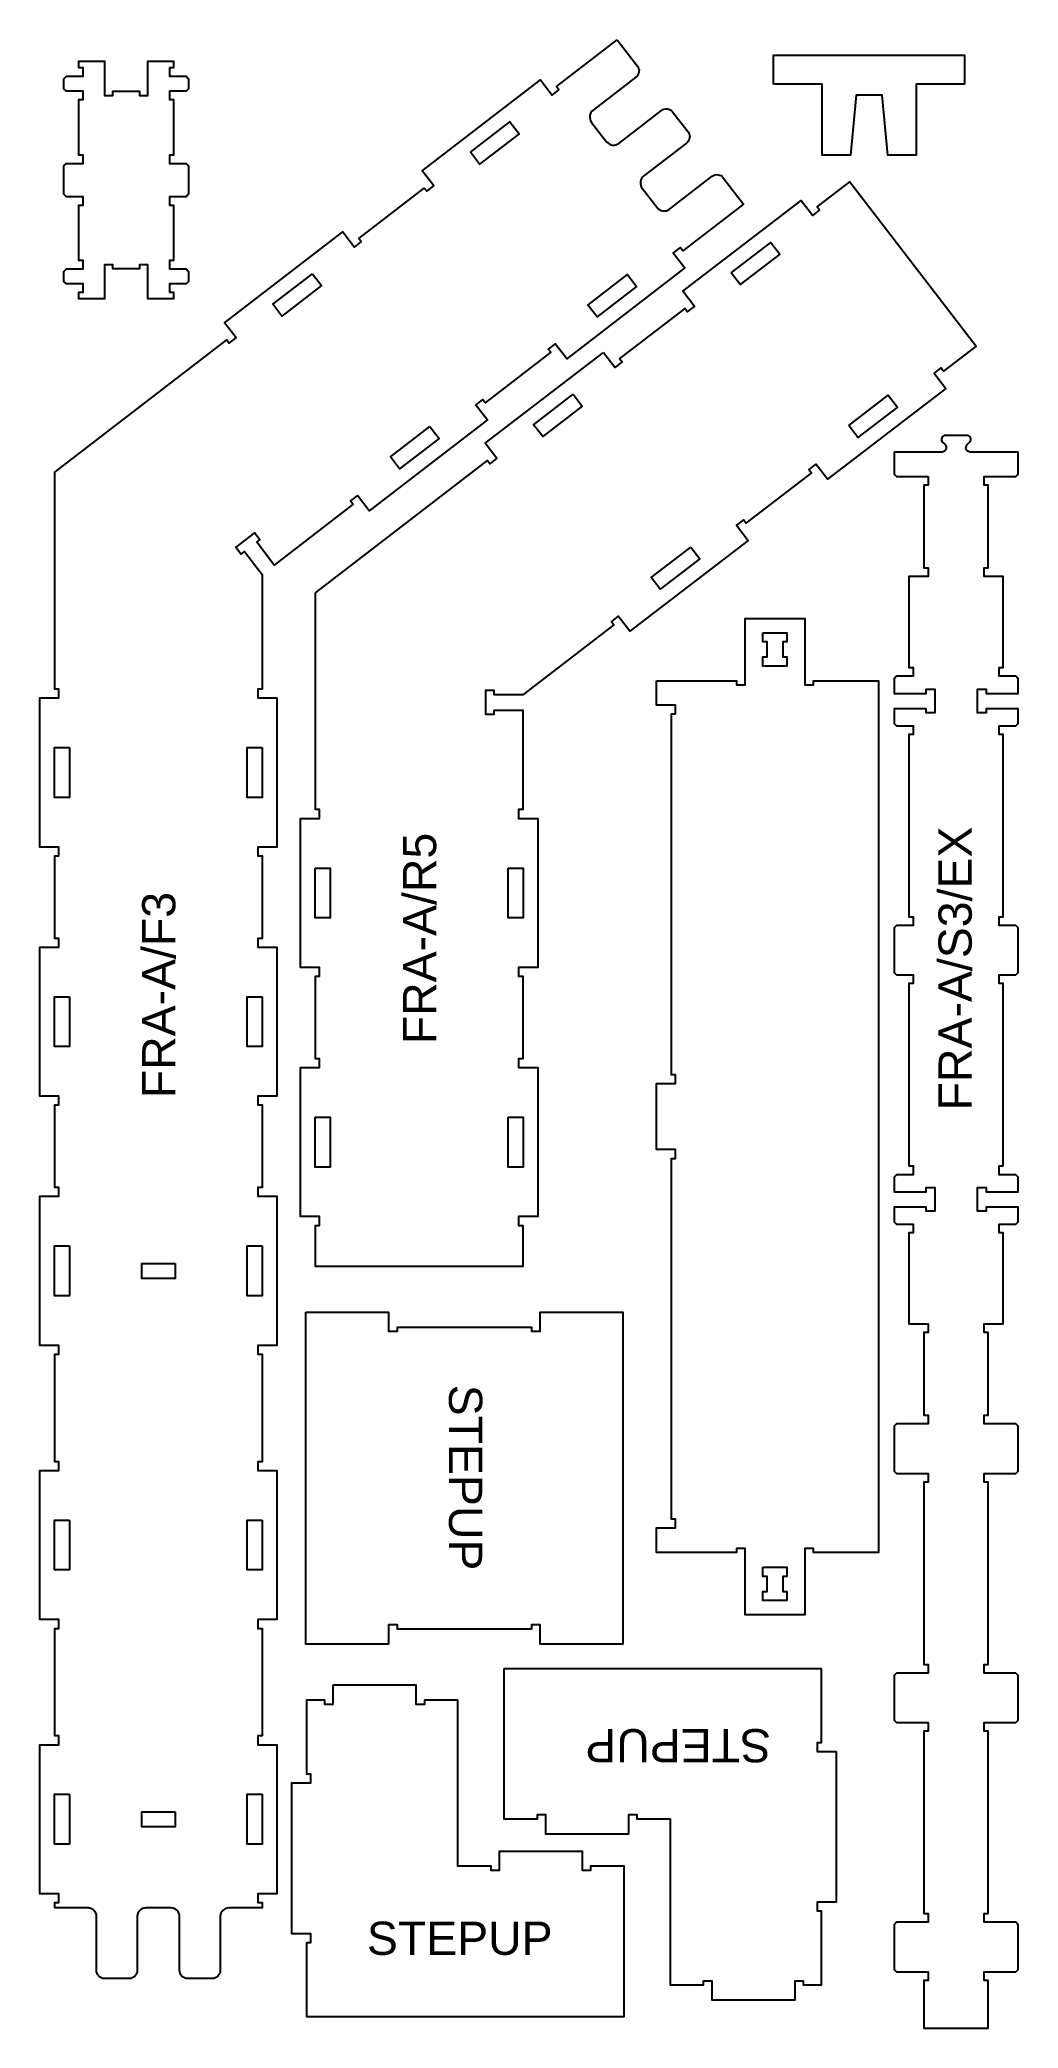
# Model space of a CAD drawing. Header units: millimetres. Extents: x 111 to 1289, y 103 to 2497.
import ezdxf

# ---------------------------------------------------------------- set-up
doc = ezdxf.new("R2010")
doc.units = ezdxf.units.MM
for name, color, linetype, true_color in [('1_ANYTOOL_1MMDEEP_INSIDE', 2, 'Continuous', 0xffff00), ('3_ANYTOOL_CUTTHROUGH_INSID', 4, 'Continuous', 0x00ffff), ('6_ANYTOOL_CUTTHROUGH_OUTSI', 5, 'Continuous', 0x0000ff)]:
    doc.layers.add(name, color=color, linetype=linetype, true_color=true_color)
doc.styles.add('textstyle11', font='standard')
doc.styles.add('textstyle12', font='standard')
doc.styles.add('textstyle13', font='standard')
doc.styles.add('textstyle14', font='standard')
doc.styles.add('textstyle15', font='standard')
doc.styles.add('textstyle16', font='standard')

msp = doc.modelspace()

# ---------------------------------------------------------------- linework, layer by layer
at = {"layer": '3_ANYTOOL_CUTTHROUGH_INSID'}
for points in [[(629.6, 2361.5), (677.1, 2398), (688.1, 2383.8), (640.5, 2347.2)], [(943.3, 2216.4), (990.9, 2253), (1001.9, 2238.7), (954.3, 2202.2)], [(439.3, 2215.1), (450.3, 2200.9), (402.7, 2164.3), (391.8, 2178.5)], [(771, 2177.6), (818.6, 2214.2), (829.5, 2199.9), (782, 2163.3)], [(753.1, 2070.1), (764.1, 2055.8), (716.5, 2019.2), (705.6, 2033.5)], [(1084.8, 2032.5), (1132.4, 2069.1), (1143.3, 2054.8), (1095.8, 2018.3)], [(580.8, 2031.2), (591.8, 2017), (544.2, 1980.4), (533.2, 1994.7)], [(894.6, 1886.2), (905.5, 1871.9), (858, 1835.4), (847, 1849.6)], [(981.5, 1783), (1010.5, 1783), (1010.5, 1772), (1005.5, 1772), (1005.5, 1754), (1010.5, 1754), (1010.5, 1743), (981.5, 1743), (981.5, 1754), (986.5, 1754), (986.5, 1772), (981.5, 1772)], [(147, 1644.8), (147, 1584.8), (129, 1584.8), (129, 1644.8)], [(379, 1644.8), (379, 1584.8), (361, 1584.8), (361, 1644.8)], [(442.8, 1499.8), (460.8, 1499.8), (460.8, 1439.8), (442.8, 1439.8)], [(674.8, 1499.8), (692.8, 1499.8), (692.8, 1439.8), (674.8, 1439.8)], [(147, 1344.8), (147, 1284.8), (129, 1284.8), (129, 1344.8)], [(379, 1344.8), (379, 1284.8), (361, 1284.8), (361, 1344.8)], [(442.8, 1199.8), (460.8, 1199.8), (460.8, 1139.8), (442.8, 1139.8)], [(674.8, 1199.8), (692.8, 1199.8), (692.8, 1139.8), (674.8, 1139.8)], [(147, 1044.8), (147, 984.8), (129, 984.8), (129, 1044.8)], [(379, 1044.8), (379, 984.8), (361, 984.8), (361, 1044.8)], [(274, 1023.8), (274, 1005.8), (234, 1005.8), (234, 1023.8)], [(147, 714.8), (147, 654.8), (129, 654.8), (129, 714.8)], [(379, 714.8), (379, 654.8), (361, 654.8), (361, 714.8)], [(981.5, 658), (1010.5, 658), (1010.5, 647), (1005.5, 647), (1005.5, 629), (1010.5, 629), (1010.5, 618), (981.5, 618), (981.5, 629), (986.5, 629), (986.5, 647), (981.5, 647)], [(147, 384.7), (147, 324.7), (129, 324.7), (129, 384.7)], [(379, 384.7), (379, 324.7), (361, 324.7), (361, 384.7)], [(274, 363.7), (274, 345.7), (234, 345.7), (234, 363.7)]]:
    msp.add_lwpolyline(points, close=True, dxfattribs=at)
at = {"layer": '6_ANYTOOL_CUTTHROUGH_OUTSI'}
for points in [[(806.1, 2496.9), (830.5, 2465.2, -0.414214), (828.7, 2451.9), (777.2, 2412.3, 0.414214), (775.3, 2397.5), (793.3, 2374.2, 0.414214), (808, 2372.2), (859.5, 2411.9, -0.414214), (872.8, 2410.1), (891.4, 2386, -0.414214), (889.7, 2372.6), (838.2, 2333, 0.414214), (836.2, 2318.3), (854.2, 2294.9, 0.414214), (869, 2293), (920.5, 2332.6, -0.414214), (933.8, 2330.9), (958.2, 2299.2), (885.1, 2242.9), (882, 2246.9), (873.7, 2240.5), (887.7, 2222.2), (745.4, 2112.8), (731.4, 2131), (723.1, 2124.6), (726.2, 2120.7), (647.3, 2060), (644.2, 2064), (635.9, 2057.6), (649.9, 2039.3), (507.7, 1929.9), (493.6, 1948.1), (485.3, 1941.7), (488.4, 1937.8), (393.3, 1864.6), (372.3, 1892), (376.2, 1895), (369.8, 1903.3), (347.2, 1886), (353.6, 1877.6), (357.6, 1880.7), (378.7, 1853.2), (378.7, 1715.1), (373.7, 1715.1), (373.7, 1704.6), (396.7, 1704.6), (396.7, 1525.1), (373.7, 1525.1), (373.7, 1514.6), (378.7, 1514.6), (378.7, 1415.1), (373.7, 1415.1), (373.7, 1404.6), (396.7, 1404.6), (396.7, 1225.1), (373.7, 1225.1), (373.7, 1214.6), (378.7, 1214.6), (378.7, 1115.1), (373.7, 1115.1), (373.7, 1104.6), (396.7, 1104.6), (396.7, 925.1), (373.7, 925.1), (373.7, 914.6), (378.7, 914.6), (378.7, 785), (373.7, 785), (373.7, 774.5), (396.7, 774.5), (396.7, 595), (373.7, 595), (373.7, 584.5), (378.7, 584.5), (378.7, 454.9), (373.7, 454.9), (373.7, 444.4), (396.7, 444.4), (396.7, 264.9), (373.7, 264.9), (373.7, 254.4), (378.7, 254.4), (378.7, 247.9), (338.7, 247.9, 0.414214), (328.5, 237.7), (328.5, 172.7, -0.414214), (318.7, 162.9), (289.2, 162.9, -0.414214), (279.5, 172.7), (279.5, 237.7, 0.414214), (269.2, 247.9), (238.7, 247.9, 0.414214), (228.5, 237.7), (228.5, 172.7, -0.414214), (218.7, 162.9), (189.2, 162.9, -0.414214), (179.5, 172.7), (179.5, 237.7), (179.5, 237.9), (179.5, 238.1), (179.5, 238.4), (179.4, 238.6), (179.4, 238.8), (179.4, 239.1), (179.3, 239.3), (179.3, 239.5), (179.3, 239.8), (179.2, 240), (179.1, 240.2), (179.1, 240.5), (179, 240.7), (178.9, 241), (178.8, 241.2), (178.8, 241.4), (178.7, 241.7), (178.6, 241.9), (178.4, 242.1), (178.3, 242.4), (178.2, 242.6), (178.1, 242.8), (177.9, 243.1), (177.8, 243.3), (177.7, 243.5), (177.5, 243.7), (177.3, 243.9), (177.2, 244.1), (177, 244.3), (176.8, 244.5), (176.7, 244.7), (176.5, 244.9), (176.3, 245.1), (176.1, 245.3), (175.9, 245.5), (175.7, 245.6), (175.5, 245.8), (175.3, 245.9), (175.1, 246.1), (174.8, 246.2), (174.6, 246.4), (174.4, 246.5), (174.2, 246.6), (173.9, 246.8), (173.7, 246.9), (173.5, 247), (173.2, 247.1), (173, 247.2), (172.8, 247.3), (172.5, 247.4), (172.3, 247.4), (172, 247.5), (171.8, 247.6), (171.6, 247.6), (171.3, 247.7), (171.1, 247.7), (170.9, 247.8), (170.6, 247.8), (170.4, 247.9), (170.1, 247.9), (169.9, 247.9), (169.7, 247.9), (169.5, 247.9), (169.2, 247.9), (129.2, 247.9), (129.2, 254.4), (134.2, 254.4), (134.2, 264.9), (111.2, 264.9), (111.2, 444.4), (134.2, 444.4), (134.2, 454.9), (129.2, 454.9), (129.2, 584.5), (134.2, 584.5), (134.2, 595), (111.2, 595), (111.2, 774.5), (134.2, 774.5), (134.2, 785), (129.2, 785), (129.2, 914.6), (134.2, 914.6), (134.2, 925.1), (111.2, 925.1), (111.2, 1104.6), (134.2, 1104.6), (134.2, 1115.1), (129.2, 1115.1), (129.2, 1214.6), (134.2, 1214.6), (134.2, 1225.1), (111.2, 1225.1), (111.2, 1404.6), (134.2, 1404.6), (134.2, 1415.1), (129.2, 1415.1), (129.2, 1514.6), (134.2, 1514.6), (134.2, 1525.1), (111.2, 1525.1), (111.2, 1704.6), (134.2, 1704.6), (134.2, 1715.1), (129.2, 1715.1), (129.2, 1976.3), (336.2, 2135.5), (339.3, 2131.6), (347.6, 2138), (333.6, 2156.2), (475.9, 2265.6), (489.9, 2247.4), (498.2, 2253.8), (495.2, 2257.8), (574, 2318.4), (577.1, 2314.5), (585.4, 2320.9), (571.4, 2339.1), (713.7, 2448.5), (727.7, 2430.3), (736, 2436.7), (732.9, 2440.7)], [(1180.3, 1971.1), (1180.3, 1960.6), (1175.3, 1960.6), (1175.3, 1861.1), (1180.3, 1861.1), (1180.3, 1850.6), (1157.3, 1850.6), (1157.3, 1741.1), (1162.3, 1741.1), (1162.3, 1730.6), (1142.1, 1730.6), (1139.3, 1727.7), (1139.3, 1710.1), (1177.8, 1710.1), (1177.8, 1715.1), (1188.3, 1715.1), (1188.3, 1686.6), (1177.8, 1686.6), (1177.8, 1691.6), (1139.3, 1691.6), (1139.3, 1673.9), (1142.1, 1671.1), (1162.3, 1671.1), (1162.3, 1660.6), (1157.3, 1660.6), (1157.3, 1441.1), (1162.3, 1441.1), (1162.3, 1430.6), (1142.1, 1430.6), (1139.3, 1427.7), (1139.3, 1373.9), (1142.1, 1371.1), (1162.3, 1371.1), (1162.3, 1360.6), (1157.3, 1360.6), (1157.3, 1141.1), (1162.3, 1141.1), (1162.3, 1130.6), (1142.1, 1130.6), (1139.3, 1127.7), (1139.3, 1110.1), (1177.8, 1110.1), (1177.8, 1115.1), (1188.3, 1115.1), (1188.3, 1086.6), (1177.8, 1086.6), (1177.8, 1091.6), (1139.3, 1091.6), (1139.3, 1073.9), (1142.1, 1071.1), (1162.3, 1071.1), (1162.3, 1060.6), (1157.3, 1060.6), (1157.3, 951.1), (1180.3, 951.1), (1180.3, 940.6), (1175.3, 940.6), (1175.3, 841.1), (1180.3, 841.1), (1180.3, 830.6), (1142.1, 830.6), (1139.3, 827.7), (1139.3, 773.9), (1142.1, 771.1), (1180.3, 771.1), (1180.3, 760.6), (1175.3, 760.6), (1175.3, 541.1), (1180.3, 541.1), (1180.3, 530.6), (1142.1, 530.6), (1139.3, 527.7), (1139.3, 473.9), (1142.1, 471.1), (1180.3, 471.1), (1180.3, 460.6), (1175.3, 460.6), (1175.3, 241.1), (1180.3, 241.1), (1180.3, 230.6), (1142.1, 230.6), (1139.3, 227.7), (1139.3, 173.9), (1142.1, 171.1), (1180.3, 171.1), (1180.3, 160.6), (1175.3, 160.6), (1175.3, 103.1), (1252.8, 103.1), (1252.8, 160.6), (1247.8, 160.6), (1247.8, 171.1), (1285.9, 171.1), (1288.8, 173.9), (1288.8, 227.7), (1285.9, 230.6), (1247.8, 230.6), (1247.8, 241.1), (1252.8, 241.1), (1252.8, 460.6), (1247.8, 460.6), (1247.8, 471.1), (1285.9, 471.1), (1288.8, 473.9), (1288.8, 527.7), (1285.9, 530.6), (1247.8, 530.6), (1247.8, 541.1), (1252.8, 541.1), (1252.8, 760.6), (1247.8, 760.6), (1247.8, 771.1), (1285.9, 771.1), (1288.8, 773.9), (1288.8, 827.7), (1285.9, 830.6), (1247.8, 830.6), (1247.8, 841.1), (1252.8, 841.1), (1252.8, 940.6), (1247.8, 940.6), (1247.8, 951.1), (1270.8, 951.1), (1270.8, 1060.6), (1265.8, 1060.6), (1265.8, 1071.1), (1285.9, 1071.1), (1288.8, 1073.9), (1288.8, 1091.6), (1250.3, 1091.6), (1250.3, 1086.6), (1239.8, 1086.6), (1239.8, 1115.1), (1250.3, 1115.1), (1250.3, 1110.1), (1288.8, 1110.1), (1288.8, 1127.7), (1285.9, 1130.6), (1265.8, 1130.6), (1265.8, 1141.1), (1270.8, 1141.1), (1270.8, 1360.6), (1265.8, 1360.6), (1265.8, 1371.1), (1285.9, 1371.1), (1288.8, 1373.9), (1288.8, 1427.7), (1285.9, 1430.6), (1265.8, 1430.6), (1265.8, 1441.1), (1270.8, 1441.1), (1270.8, 1660.6), (1265.8, 1660.6), (1265.8, 1671.1), (1285.9, 1671.1), (1288.8, 1673.9), (1288.8, 1691.6), (1250.3, 1691.6), (1250.3, 1686.6), (1239.8, 1686.6), (1239.8, 1715.1), (1250.3, 1715.1), (1250.3, 1710.1), (1288.8, 1710.1), (1288.8, 1727.7), (1285.9, 1730.6), (1265.8, 1730.6), (1265.8, 1741.1), (1270.8, 1741.1), (1270.8, 1850.6), (1247.8, 1850.6), (1247.8, 1861.1), (1252.8, 1861.1), (1252.8, 1960.6), (1247.8, 1960.6), (1247.8, 1971.1), (1285.9, 1971.1), (1288.8, 1973.9), (1288.8, 2000.6), (1231.1, 2000.6, -0.668179), (1227.4, 2009.5), (1230.3, 2012.5, 0.668179), (1227, 2020.6), (1201.1, 2020.6, 0.668179), (1197.7, 2012.5), (1200.7, 2009.5, -0.668179), (1197, 2000.6), (1139.3, 2000.6), (1139.3, 1973.9), (1142.1, 1971.1)]]:
    msp.add_lwpolyline(points, format="xyb", close=True, dxfattribs=at)
for points in [[(290.3, 2438), (287.3, 2435), (267.3, 2435), (267.3, 2425), (272.3, 2425), (272.3, 2358), (267.3, 2358), (267.3, 2348), (287.3, 2348), (290.3, 2345), (290.3, 2311), (287.3, 2308), (267.3, 2308), (267.3, 2298), (272.3, 2298), (272.3, 2231), (267.3, 2231), (267.3, 2221), (287.3, 2221), (290.3, 2218), (290.3, 2206), (287.3, 2203), (267.3, 2203), (267.3, 2193), (272.3, 2193), (272.3, 2185), (241.3, 2185), (241.3, 2226), (231.3, 2226), (231.3, 2221), (199.3, 2221), (199.3, 2226), (189.3, 2226), (189.3, 2185), (158.3, 2185), (158.3, 2193), (163.3, 2193), (163.3, 2203), (143.3, 2203), (140.3, 2206), (140.3, 2218), (143.3, 2221), (163.3, 2221), (163.3, 2231), (158.3, 2231), (158.3, 2298), (163.3, 2298), (163.3, 2308), (143.3, 2308), (140.3, 2311), (140.3, 2345), (143.3, 2348), (163.3, 2348), (163.3, 2358), (158.3, 2358), (158.3, 2425), (163.3, 2425), (163.3, 2435), (143.3, 2435), (140.3, 2438), (140.3, 2450), (143.3, 2453), (163.3, 2453), (163.3, 2463), (158.3, 2463), (158.3, 2471), (189.3, 2471), (189.3, 2430), (199.3, 2430), (199.3, 2435), (231.3, 2435), (231.3, 2430), (241.3, 2430), (241.3, 2471), (272.3, 2471), (272.3, 2463), (267.3, 2463), (267.3, 2453), (287.3, 2453), (290.3, 2450)], [(994.3, 2443.3), (994.3, 2478.3), (1224.3, 2478.3), (1224.3, 2443.3), (1165.8, 2443.3), (1165.8, 2357.9), (1131.7, 2357.9), (1124.9, 2430.3), (1093.8, 2430.3), (1086.9, 2357.9), (1052.8, 2357.9), (1052.8, 2443.3)], [(789.7, 2120.6), (803.7, 2102.4), (812, 2108.8), (809, 2112.7), (887.8, 2173.4), (890.9, 2169.4), (899.2, 2175.8), (885.2, 2194.1), (1027.4, 2303.5), (1041.5, 2285.3), (1049.8, 2291.7), (1046.7, 2295.6), (1086, 2325.8), (1238.1, 2128.1), (1198.9, 2097.9), (1195.8, 2101.8), (1187.5, 2095.4), (1201.5, 2077.2), (1059.2, 1967.8), (1045.2, 1986), (1036.9, 1979.6), (1039.9, 1975.6), (961.1, 1915), (958, 1918.9), (949.7, 1912.5), (963.7, 1894.3), (821.5, 1784.9), (807.4, 1803.1), (799.1, 1796.7), (802.2, 1792.7), (692.7, 1708.5), (658, 1708.5), (658, 1713.5), (647.5, 1713.5), (647.5, 1685), (658, 1685), (658, 1690), (692.5, 1690), (692.5, 1570.1), (687.5, 1570.1), (687.5, 1559.6), (710.5, 1559.6), (710.5, 1380.1), (687.5, 1380.1), (687.5, 1369.6), (692.5, 1369.6), (692.5, 1270.1), (687.5, 1270.1), (687.5, 1259.6), (710.5, 1259.6), (710.5, 1080.1), (687.5, 1080.1), (687.5, 1069.6), (692.5, 1069.6), (692.5, 1020.1), (443, 1020.1), (443, 1069.6), (448, 1069.6), (448, 1080.1), (425, 1080.1), (425, 1259.6), (448, 1259.6), (448, 1270.1), (443, 1270.1), (443, 1369.6), (448, 1369.6), (448, 1380.1), (425, 1380.1), (425, 1559.6), (448, 1559.6), (448, 1570.1), (443, 1570.1), (443, 1831.2), (650, 1990.5), (653.1, 1986.5), (661.4, 1992.9), (647.4, 2011.1)], [(853.3, 1725.3), (949.8, 1725.3), (949.8, 1720.3), (960.3, 1720.3), (960.3, 1800.3), (1031.8, 1800.3), (1031.8, 1720.3), (1042.3, 1720.3), (1042.3, 1725.3), (1120.8, 1725.3), (1120.8, 675.8), (1042.3, 675.8), (1042.3, 680.8), (1031.8, 680.8), (1031.8, 600.8), (960.3, 600.8), (960.3, 680.8), (949.8, 680.8), (949.8, 675.8), (853.3, 675.8), (853.3, 705.3), (876.3, 705.3), (876.3, 715.8), (871.3, 715.8), (871.3, 1150.3), (876.3, 1150.3), (876.3, 1160.8), (853.3, 1160.8), (853.3, 1240.3), (876.3, 1240.3), (876.3, 1250.8), (871.3, 1250.8), (871.3, 1685.3), (876.3, 1685.3), (876.3, 1695.8), (853.3, 1695.8)], [(431.6, 965.1), (531.1, 965.1), (531.1, 942.1), (541.6, 942.1), (541.6, 947.1), (703.1, 947.1), (703.1, 942.1), (713.6, 942.1), (713.6, 965.1), (813.1, 965.1), (813.1, 565.6), (713.6, 565.6), (713.6, 588.6), (703.1, 588.6), (703.1, 583.6), (541.6, 583.6), (541.6, 588.6), (531.1, 588.6), (531.1, 565.6), (431.6, 565.6)], [(670.3, 536.3), (1051.8, 536.3), (1051.8, 446.8), (1046.8, 446.8), (1046.8, 436.3), (1069.8, 436.3), (1069.8, 254.8), (1046.8, 254.8), (1046.8, 244.3), (1051.8, 244.3), (1051.8, 154.8), (1030.3, 154.8), (1030.3, 159.8), (1019.8, 159.8), (1019.8, 136.8), (920.3, 136.8), (920.3, 159.8), (909.8, 159.8), (909.8, 154.8), (870.3, 154.8), (870.3, 354.8), (830.3, 354.8), (830.3, 359.8), (819.8, 359.8), (819.8, 336.8), (720.3, 336.8), (720.3, 359.8), (709.8, 359.8), (709.8, 354.8), (670.3, 354.8)], [(464.5, 516.4), (564, 516.4), (564, 493.4), (574.5, 493.4), (574.5, 498.4), (614, 498.4), (614, 298.4), (654, 298.4), (654, 293.4), (664.5, 293.4), (664.5, 316.4), (764, 316.4), (764, 293.4), (774.5, 293.4), (774.5, 298.4), (814, 298.4), (814, 116.9), (432.5, 116.9), (432.5, 206.4), (437.5, 206.4), (437.5, 216.9), (414.5, 216.9), (414.5, 398.4), (437.5, 398.4), (437.5, 408.9), (432.5, 408.9), (432.5, 498.4), (454, 498.4), (454, 493.4), (464.5, 493.4)]]:
    msp.add_lwpolyline(points, close=True, dxfattribs=at)

# ---------------------------------------------------------------- texts
at = {"layer": '1_ANYTOOL_1MMDEEP_INSIDE', "char_height": 40, "attachment_point": 1}
for s, insert, width, rotation, style in [('\\fArial;FRA-A/R5', (548.3, 1287.7), 285.542, 90, 'textstyle12'), ('\\fArial;FRA-A/S3/EX', (1192.8, 1208.1), 373.735, 90, 'textstyle16'), ('\\fArial;FRA-A/F3', (234.4, 1222.7), 279.277, 90, 'textstyle11'), ('\\fArial;STEPUP', (643.7, 877.8), 256.145, 270, 'textstyle13'), ('\\fArial;STEPUP', (991.3, 423.2), 256.145, 180, 'textstyle15')]:
    msp.add_mtext(s, dxfattribs=dict(at, insert=insert, width=width, rotation=rotation, style=style))
at = {"layer": '1_ANYTOOL_1MMDEEP_INSIDE', "insert": (504.9, 231.4), "char_height": 40, "width": 256.145, "attachment_point": 1, "style": 'textstyle14'}
msp.add_mtext('\\fArial;STEPUP', dxfattribs=at)

doc.saveas('drawing.dxf')
